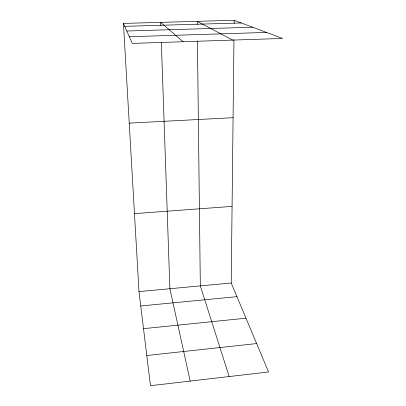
<?xml version="1.0" encoding="UTF-8"?>
<svg xmlns="http://www.w3.org/2000/svg" width="406" height="406" viewBox="0 0 406 406"><rect width="100%" height="100%" fill="white"/><g stroke="black" fill="none" stroke-linecap="round" stroke-linejoin="round"><path stroke-width="0.61" d="M123.444 23.421L132.28 43.412L282.556 38.443L234.176 20.3L123.444 23.421L138.994 291.594L150.464 385.7L268.559 371.982L231.217 283.012L233.957 39.727M234.145 23.431L234.176 20.3M146.784 355.509L256.628 343.562M143.511 328.667L245.985 318.197M140.745 305.962L236.947 296.669M138.994 291.594L231.217 283.012M134.472 213.632L232.08 206.39M129.225 123.13L233.08 117.699M129.326 36.733L266.493 32.419M126.799 31.008L252.649 27.227M124.728 26.319L241.25 22.954M232.699 40.092L197.199 21.34L197.235 24.502M183.106 41.732L160.654 22.371L160.761 25.497M229.172 376.555L200.325 285.885L197.428 40.93M190.196 381.087L169.891 288.722L161.344 42.386"/></g></svg>
